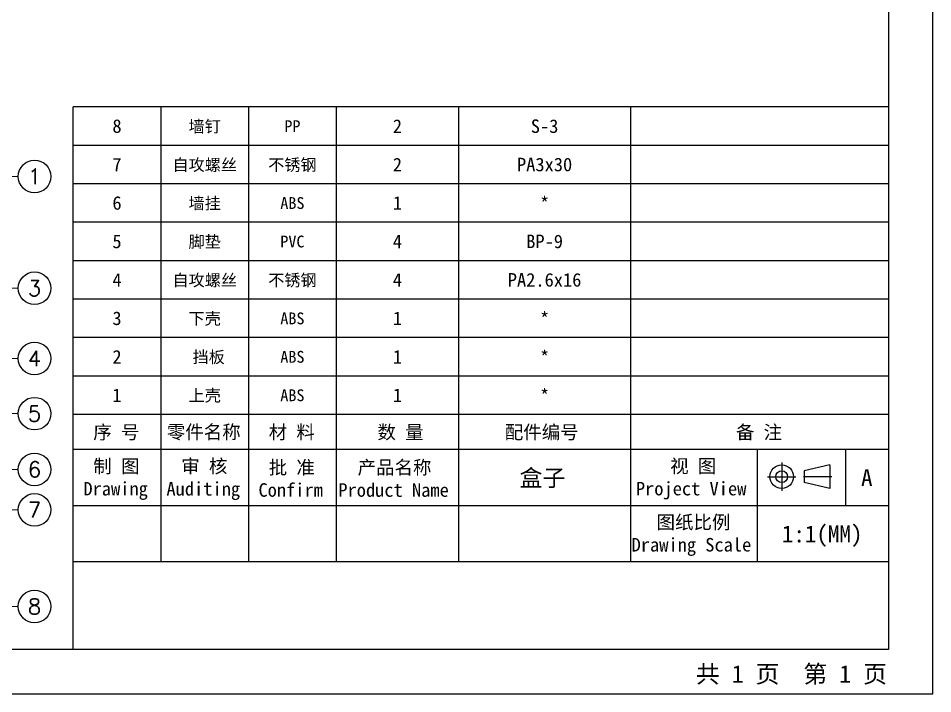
# Model space of a CAD drawing. Header units: millimetres. Extents: x 4625 to 5204, y 1432 to 1835.
# Drawn here: x 4998.2 to 5204.2, y 1432.5 to 1584.7 of the extents above; entities that cross this region are included whole.
import ezdxf
from ezdxf.enums import TextEntityAlignment as Align

# ---------------------------------------------------------------- set-up
doc = ezdxf.new("R2010")
doc.units = ezdxf.units.MM
doc.linetypes.add('CENTER', pattern=[50.8, 31.75, -6.35, 6.35, -6.35])
doc.layers.add('from', color=7, linetype='Continuous')
doc.styles.add('longtou', font='romand.shx', dxfattribs={"width": 0.8, "bigfont": 'fangsong.shx'})
doc.styles.add('TXT', font='txt.shx', dxfattribs={"bigfont": 'gbcbig.shx'})
doc.styles.add('宋体', font='SimSun.ttf')
doc.dimstyles.new('YanXiu', dxfattribs={"dimtxt": 2.5, "dimasz": 2.2, "dimexe": 1, "dimexo": 0, "dimgap": 0.66, "dimtad": 0, "dimzin": 1, "dimdsep": 46, "dimtxsty": 'longtou', "dimblk": 'CLOSEDBLANK', "dimcen": 0, "dimclrd": 3, "dimclre": 3, "dimclrt": 7, "dimazin": 0, "dimtfac": 1, "dimtofl": 0, "dimtmove": 0, "dimatfit": 3, "dimldrblk": 'CLOSEDBLANK', "dimfxl": 1, "dimlwd": 5, "dimlwe": 5, "dimarcsym": 0})

# ---------------------------------------------------------------- blocks, each defined once
blk = doc.blocks.new('_ClosedBlank')
at = {"color": 0, "linetype": 'ByBlock', "lineweight": -2}
for p, q in [((-1, 0.167), (0, 0)), ((-1, 0.167), (-1, -0.167)), ((0, 0), (-1, -0.167))]:
    blk.add_line(p, q, dxfattribs=at)

msp = doc.modelspace()

# ---------------------------------------------------------------- linework, layer by layer
at = {"color": 4}
for centre in [(5001.835, 1549.052), (5001.835, 1523.854), (5001.835, 1508.023), (5001.835, 1495.592), (5001.835, 1483.028), (5001.835, 1473.908), (5001.835, 1452.125)]:
    msp.add_circle(centre, 3.675, dxfattribs=at)
at = {"layer": 'from'}
for p, q in [((5204.209, 1432.468), (5204.209, 1834.827)), ((5194.229, 1824.848), (5194.229, 1442.447)), ((5010.522, 1495.4), (5010.522, 1564.727)), ((5194.229, 1564.727), (5010.522, 1564.727)), ((5030.284, 1564.727), (5030.284, 1495.4)), ((5050.045, 1564.727), (5050.045, 1495.4)), ((5069.807, 1564.727), (5069.807, 1495.4)), ((5097.374, 1564.727), (5097.374, 1495.4)), ((5136.135, 1564.727), (5136.135, 1495.4)), ((5194.229, 1558.628), (5194.229, 1442.447)), ((5194.229, 1556.061), (5010.522, 1556.061)), ((5194.229, 1547.395), (5010.522, 1547.395)), ((5194.229, 1538.729), (5010.522, 1538.729)), ((5194.229, 1530.063), (5010.522, 1530.063)), ((5194.229, 1521.398), (5010.522, 1521.398)), ((5194.229, 1512.732), (5010.522, 1512.732)), ((5194.229, 1504.066), (5010.522, 1504.066)), ((5194.229, 1495.4), (5010.522, 1495.4)), ((5010.522, 1442.447), (5010.522, 1495.4)), ((5030.284, 1495.4), (5030.284, 1462.205)), ((5050.045, 1495.4), (5050.045, 1462.205)), ((5069.807, 1495.4), (5069.807, 1462.205)), ((5097.374, 1495.4), (5097.374, 1462.205)), ((5136.135, 1495.4), (5136.135, 1462.205)), ((5194.229, 1487.497), (5010.522, 1487.497)), ((5164.619, 1487.497), (5164.619, 1462.205)), ((5184.533, 1487.497), (5184.533, 1474.851)), ((5181.015, 1484.054), (5175.247, 1482.723)), ((5181.015, 1484.054), (5181.015, 1478.728)), ((5175.247, 1482.723), (5175.247, 1480.059)), ((5181.015, 1478.728), (5175.247, 1480.059)), ((5194.229, 1474.851), (5010.522, 1474.851)), ((5194.229, 1462.205), (5010.522, 1462.205)), ((5194.229, 1442.447), (4635.104, 1442.447)), ((5194.229, 1442.447), (5012.047, 1442.447)), ((4625.124, 1432.468), (5204.209, 1432.468))]:
    msp.add_line(p, q, dxfattribs=at)
at = {"layer": 'from', "color": 1, "linetype": 'CENTER', "ltscale": 0.2}
for p, q in [((5170.182, 1484.562), (5170.182, 1478.22)), ((5167.01, 1481.391), (5173.353, 1481.391)), ((5181.458, 1481.391), (5174.803, 1481.391))]:
    msp.add_line(p, q, dxfattribs=at)
at = {"layer": 'from'}
for major_axis in [(-2.664, 0), (-1.332, 0)]:
    msp.add_ellipse((5170.182, 1481.391), major_axis=major_axis, ratio=0.9998688, start_param=3.1415927, end_param=9.424778, dxfattribs=at)

# ---------------------------------------------------------------- texts
at = {"color": 6, "style": 'TXT'}
for s, p in [('1', (5001.835, 1549.052)), ('3', (5001.835, 1523.854)), ('4', (5001.835, 1508.023)), ('5', (5001.835, 1495.592)), ('6', (5001.835, 1483.028)), ('7', (5001.835, 1473.908)), ('8', (5001.835, 1452.125))]:
    msp.add_text(s, height=3.5, dxfattribs=at).set_placement(p, align=Align.MIDDLE)
at = {"style": '宋体', "width": 1.000131}
for s, height, p in [('序 号', 3.0492, (5015.058, 1489.89)), ('零件名称', 3.0492, (5031.63, 1489.941)), ('材 料', 3.0492, (5054.589, 1489.915)), ('数 量', 3.0492, (5079.103, 1489.898)), ('配件编号', 3.0492, (5107.784, 1489.898)), ('备 注', 3.0492, (5159.87, 1489.89)), ('制 图', 3.0492, (5015.066, 1482.233)), ('审 核', 3.0492, (5034.879, 1482.224)), ('视 图', 3.0492, (5145.04, 1482.258)), ('批 准', 3.0492, (5054.581, 1481.945)), ('产品名称', 3.0492, (5074.62, 1481.953)), ('盒子', 3.8115, (5111.079, 1479.215)), ('A', 3.812, (5188.057, 1479.268)), ('Drawing', 3.0492, (5012.83, 1477.151)), ('Auditing', 3.0492, (5031.541, 1477.125)), ('Confirm', 3.0492, (5052.277, 1476.863)), ('Product Name', 3.0492, (5070.274, 1476.854)), ('Project View', 3.0492, (5137.323, 1477.176)), ('图纸比例', 3.0492, (5141.991, 1469.604)), ('1:1(MM)', 3.8115, (5170.222, 1466.58)), ('Drawing Scale', 3.0492, (5136.357, 1464.522)), ('共 1 页  第 1 页', 3.95176, (5150.841, 1434.948))]:
    msp.add_text(s, height=height, dxfattribs=at).set_placement(p)
at = {"layer": 'from', "style": '宋体', "width": 1.000131}
for s, height, p in [('8', 3.049, (5020.403, 1560.394)), ('墙钉', 2.6681, (5040.165, 1560.394)), ('2', 3.049, (5083.591, 1560.394)), ('PP', 2.6681, (5059.926, 1560.394)), ('7', 3.049, (5020.403, 1551.728)), ('自攻螺丝', 2.6681, (5040.165, 1551.728)), ('不锈钢', 2.6681, (5059.926, 1551.728)), ('2', 3.049, (5083.591, 1551.728)), ('6', 3.049, (5020.403, 1543.062)), ('墙挂', 2.6681, (5040.165, 1543.062)), ('ABS', 2.6681, (5059.926, 1543.062)), ('1', 3.049, (5083.591, 1543.062)), ('5', 3.049, (5020.403, 1534.396)), ('脚垫', 2.6681, (5040.165, 1534.396)), ('PVC', 2.6681, (5059.926, 1534.396)), ('4', 3.049, (5083.591, 1534.396)), ('4', 3.049, (5020.403, 1525.731)), ('自攻螺丝', 2.6681, (5040.165, 1525.731)), ('不锈钢', 2.6681, (5059.926, 1525.731)), ('4', 3.049, (5083.591, 1525.731)), ('下壳', 2.6681, (5040.165, 1517.065)), ('3', 3.049, (5020.403, 1517.065)), ('ABS', 2.6681, (5059.926, 1517.065)), ('1', 3.049, (5083.591, 1517.065)), ('2', 3.049, (5020.403, 1508.399)), (' 挡板', 2.6681, (5040.165, 1508.399)), ('ABS', 2.6681, (5059.926, 1508.399)), ('1', 3.049, (5083.591, 1508.399)), ('1', 3.049, (5020.403, 1499.733)), ('上壳', 2.6681, (5040.165, 1499.733)), ('ABS', 2.6681, (5059.926, 1499.733)), ('1', 3.049, (5083.591, 1499.733))]:
    msp.add_text(s, height=height, dxfattribs=at).set_placement(p, align=Align.MIDDLE)
at = {"layer": 'from', "color": 6, "style": '宋体', "width": 1.000131}
for s, height, p in [('S-3', 3.0492, (5116.755, 1560.394)), ('PA3x30', 3.0492, (5116.755, 1551.728)), ('*', 3.049, (5116.755, 1543.062)), ('BP-9', 3.0492, (5116.755, 1534.396)), ('PA2.6x16', 3.0492, (5116.755, 1525.731)), ('*', 3.049, (5116.755, 1517.065)), ('*', 3.049, (5116.755, 1508.399)), ('*', 3.049, (5116.755, 1499.733))]:
    msp.add_text(s, height=height, dxfattribs=at).set_placement(p, align=Align.MIDDLE)

# ---------------------------------------------------------------- leaders
at = {"color": 4}
for points in [[(4963.711, 1549.052), (4998.16, 1549.052)], [(4964.531, 1523.854), (4998.16, 1523.854)], [(4969.256, 1508.023), (4998.16, 1508.023)], [(4969.151, 1495.592), (4998.16, 1495.592)], [(4939.642, 1483.028), (4998.16, 1483.028)], [(4921.285, 1473.908), (4998.16, 1473.908)], [(4924.538, 1452.125), (4998.16, 1452.125)]]:
    msp.add_leader(points, dimstyle='YanXiu', override={"dimasz": 2.1, "dimldrblk": 'Small'}, dxfattribs=at)

doc.saveas('drawing.dxf')
